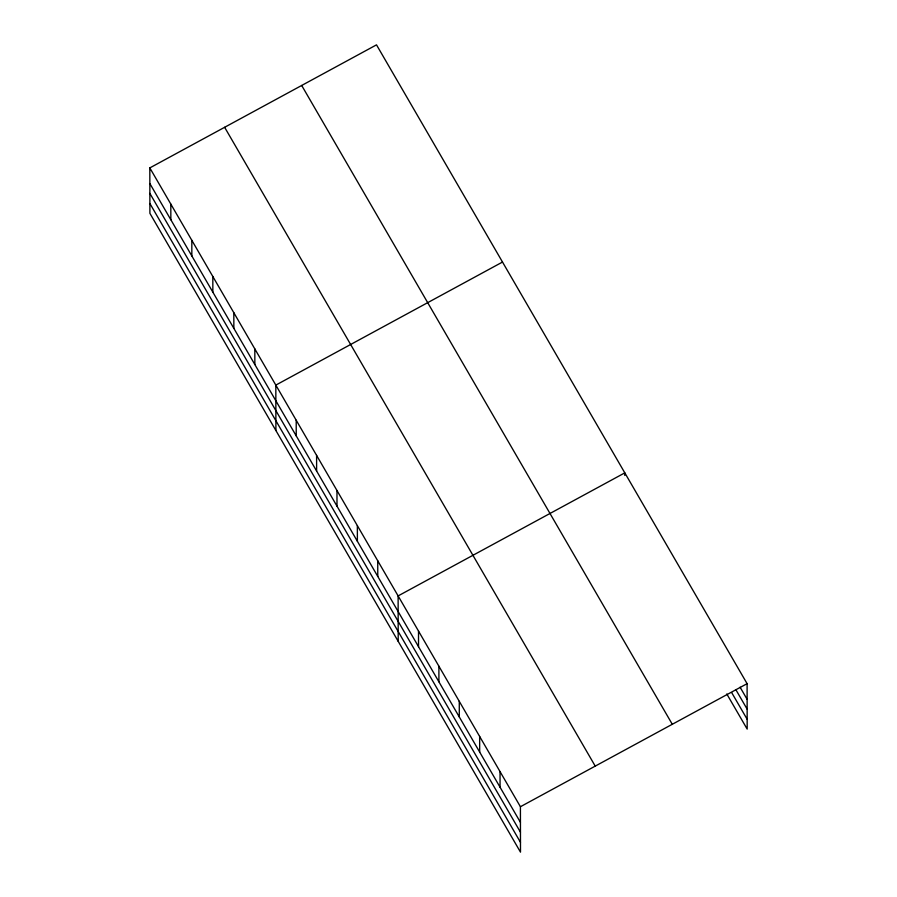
<?xml version="1.0" encoding="UTF-8"?>
<svg xmlns="http://www.w3.org/2000/svg" width="897" height="897" viewBox="0 0 897 897"><rect width="100%" height="100%" fill="white"/><g stroke="black" fill="none" stroke-linecap="round" stroke-linejoin="round"><path stroke-width="1.35" d="M149.821 167.907L520.417 806.728L520.495 852.15L149.9 213.329L149.821 167.907L376.505 44.85L747.1 683.671L747.179 729.093L726.794 693.964M502.499 262.047L275.828 385.105L275.906 430.526M520.417 806.728L747.1 683.671M740.092 687.203L747.123 699.324M735.899 689.759L747.145 709.146M731.694 692.619L747.156 719.271M301.695 85.462L672.29 724.283M224.631 127.296L595.227 766.116M149.844 183.549L520.451 822.37M149.866 193.371L520.462 832.203M149.889 203.496L520.484 842.328M624.805 475.466L624.805 472.865L398.122 595.911L398.201 641.333M500.033 771.588L500.066 787.241M479.648 736.459L479.682 752.101M459.275 701.319L459.298 716.961M438.891 666.191L438.913 681.832M418.507 631.051L418.529 646.692M377.738 560.782L377.772 576.423M357.354 525.642L357.387 541.283M336.969 490.513L337.003 506.155M316.596 455.373L316.619 471.015M296.212 420.233L296.234 435.886M254.826 348.899L254.849 364.541M233.825 312.705L233.848 328.347M212.824 276.5L212.847 292.142M191.823 240.306L191.846 255.948M170.822 204.101L170.845 219.743"/></g></svg>
